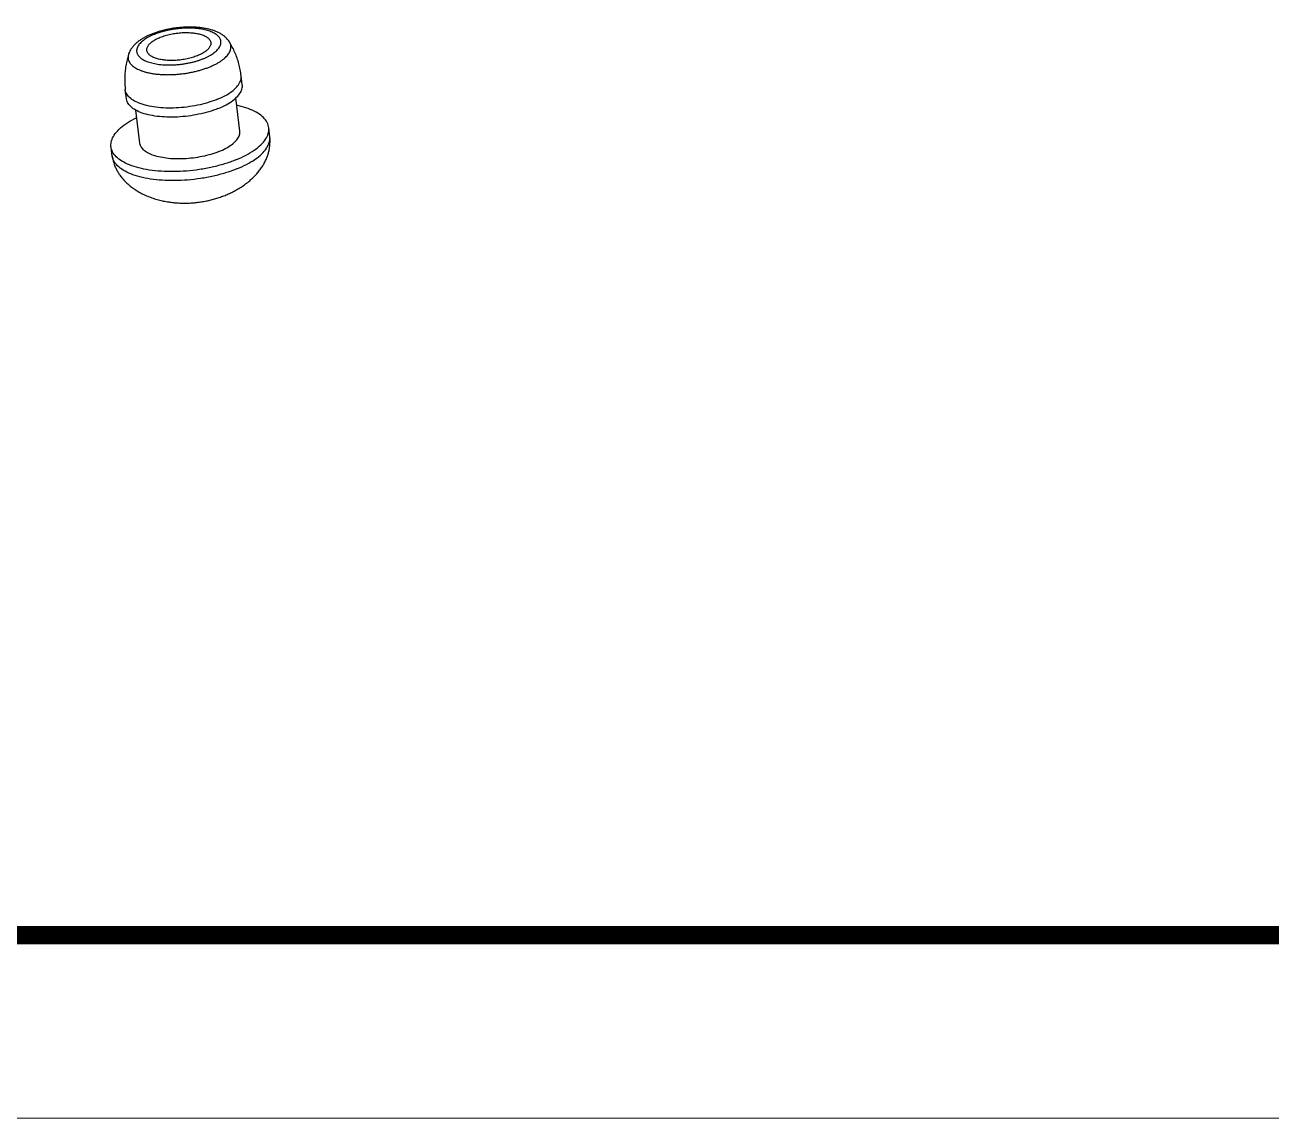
# Model space of a CAD drawing. Header units: millimetres. Extents: x 2099 to 2627, y -288 to 79.
# Drawn here: x 2316.8 to 2378.8, y -287.8 to -233.4 of the extents above; entities that cross this region are included whole.
import ezdxf

# ---------------------------------------------------------------- set-up
doc = ezdxf.new("R2010")
doc.units = ezdxf.units.MM
doc.layers.add('02___PRT_ALL_AXES', color=7, linetype='Continuous')
doc.layers.add('from', color=7, linetype='Continuous', lineweight=13)

msp = doc.modelspace()

# ---------------------------------------------------------------- linework, layer by layer
at = {"color": 7, "linetype": 'Continuous'}
for points, start_tangent, end_tangent in [([(2323.149, -233.905), (2322.978, -233.979), (2322.814, -234.06), (2322.659, -234.15), (2322.514, -234.248), (2322.383, -234.353), (2322.268, -234.464), (2322.172, -234.577), (2322.096, -234.689), (2322.039, -234.8), (2321.997, -234.91)], (-0.927618, -0.373531), (-0.299796, -0.954003)), ([(2323.28, -233.918), (2323.14, -233.979), (2323.009, -234.043), (2322.889, -234.111), (2322.781, -234.182), (2322.685, -234.255), (2322.602, -234.331), (2322.532, -234.407), (2322.477, -234.485), (2322.436, -234.562), (2322.41, -234.64), (2322.399, -234.716), (2322.404, -234.792), (2322.423, -234.865), (2322.457, -234.936), (2322.506, -235.004), (2322.569, -235.068), (2322.646, -235.129), (2322.737, -235.185), (2322.84, -235.236), (2322.955, -235.282), (2323.081, -235.323), (2323.217, -235.358), (2323.362, -235.387), (2323.516, -235.41), (2323.677, -235.426), (2323.843, -235.436), (2324.014, -235.439), (2324.189, -235.436), (2324.366, -235.426), (2324.544, -235.409), (2324.721, -235.387), (2324.897, -235.357), (2325.07, -235.322), (2325.239, -235.282), (2325.402, -235.235), (2325.559, -235.184), (2325.708, -235.128)], (-0.927618, -0.373531), (0.927618, 0.373531)), ([(2327.012, -234.297), (2326.945, -234.201), (2326.861, -234.106), (2326.758, -234.014), (2326.636, -233.926), (2326.496, -233.846), (2326.341, -233.776), (2326.176, -233.716), (2326.003, -233.667), (2325.823, -233.628), (2325.639, -233.598), (2325.451, -233.576), (2325.259, -233.563), (2325.065, -233.558), (2324.868, -233.56), (2324.67, -233.57), (2324.472, -233.588), (2324.274, -233.612), (2324.078, -233.644), (2323.884, -233.682), (2323.694, -233.727), (2323.507, -233.78), (2323.325, -233.839), (2323.149, -233.905)], (-0.520632, 0.853781), (-0.927618, -0.373531)), ([(2325.708, -235.128), (2325.849, -235.067), (2325.979, -235.003), (2326.099, -234.935), (2326.208, -234.864), (2326.304, -234.791), (2326.387, -234.716), (2326.456, -234.639), (2326.512, -234.562), (2326.552, -234.484), (2326.578, -234.407), (2326.589, -234.33), (2326.585, -234.255), (2326.566, -234.181), (2326.532, -234.111), (2326.483, -234.043), (2326.42, -233.978), (2326.343, -233.918), (2326.252, -233.862), (2326.149, -233.81), (2326.034, -233.764), (2325.908, -233.724), (2325.772, -233.689), (2325.626, -233.66), (2325.473, -233.637), (2325.312, -233.621), (2325.146, -233.611), (2324.974, -233.607), (2324.8, -233.611), (2324.623, -233.621), (2324.445, -233.637), (2324.267, -233.66), (2324.092, -233.689), (2323.919, -233.724), (2323.75, -233.765), (2323.586, -233.811), (2323.429, -233.862), (2323.28, -233.918)], (0.927618, 0.373531), (-0.927618, -0.373531)), ([(2323.573, -234.064), (2323.693, -234.019), (2323.819, -233.978), (2323.951, -233.942), (2324.087, -233.91), (2324.227, -233.883), (2324.368, -233.861), (2324.511, -233.845), (2324.653, -233.834), (2324.795, -233.829), (2324.933, -233.829), (2325.069, -233.835), (2325.199, -233.846), (2325.324, -233.863), (2325.442, -233.885), (2325.553, -233.912), (2325.655, -233.944), (2325.748, -233.981), (2325.831, -234.022), (2325.903, -234.068), (2325.963, -234.116), (2326.012, -234.169), (2326.048, -234.224), (2326.072, -234.281), (2326.083, -234.329)], (0.927618, 0.373531), (0.121574, -0.992582)), ([(2322.906, -234.717), (2322.905, -234.706), (2322.906, -234.645), (2322.921, -234.583), (2322.948, -234.521), (2322.987, -234.459), (2323.039, -234.397), (2323.102, -234.336), (2323.176, -234.277), (2323.261, -234.22), (2323.356, -234.165), (2323.461, -234.113), (2323.573, -234.064)], (-0.121554, 0.992585), (0.927618, 0.373531)), ([(2326.083, -234.329), (2326.084, -234.34), (2326.082, -234.401), (2326.068, -234.463), (2326.041, -234.525), (2326.002, -234.588), (2325.95, -234.649), (2325.887, -234.71), (2325.812, -234.769), (2325.727, -234.827), (2325.632, -234.882), (2325.528, -234.934), (2325.416, -234.982)], (0.121574, -0.992582), (-0.927618, -0.373531)), ([(2326.01, -235.542), (2326.172, -235.472), (2326.325, -235.398), (2326.465, -235.32), (2326.593, -235.239), (2326.708, -235.154), (2326.808, -235.068), (2326.894, -234.98), (2326.964, -234.89), (2327.019, -234.801), (2327.057, -234.711), (2327.079, -234.621), (2327.084, -234.533), (2327.073, -234.447), (2327.046, -234.363), (2327.012, -234.297)], (0.927618, 0.373531), (-0.52057, 0.853819)), ([(2321.997, -234.91), (2321.978, -234.988), (2321.973, -235.076), (2321.984, -235.162), (2322.012, -235.246), (2322.056, -235.327), (2322.116, -235.405), (2322.191, -235.479), (2322.282, -235.549), (2322.387, -235.613), (2322.507, -235.673), (2322.639, -235.726), (2322.784, -235.774), (2322.94, -235.816), (2323.106, -235.851), (2323.281, -235.879), (2323.465, -235.9), (2323.655, -235.914), (2323.851, -235.921), (2324.052, -235.921), (2324.256, -235.913), (2324.461, -235.898), (2324.667, -235.877), (2324.872, -235.848), (2325.074, -235.812), (2325.274, -235.77), (2325.468, -235.722), (2325.656, -235.667), (2325.837, -235.607), (2326.01, -235.542)], (-0.299711, -0.95403), (0.927618, 0.373531)), ([(2325.416, -234.982), (2325.296, -235.027), (2325.169, -235.068), (2325.038, -235.104), (2324.901, -235.136), (2324.762, -235.163), (2324.62, -235.185), (2324.478, -235.201), (2324.335, -235.212), (2324.194, -235.218), (2324.055, -235.217), (2323.92, -235.212), (2323.79, -235.2), (2323.665, -235.184), (2323.546, -235.161), (2323.436, -235.134), (2323.334, -235.102), (2323.241, -235.065), (2323.158, -235.024), (2323.086, -234.979), (2323.026, -234.93), (2322.977, -234.878), (2322.94, -234.823), (2322.916, -234.765), (2322.906, -234.717)], (-0.927618, -0.373531), (-0.121554, 0.992585))]:
    msp.add_spline(points, degree=3, dxfattribs=dict(at, start_tangent=start_tangent, end_tangent=end_tangent))
at = {"layer": '02___PRT_ALL_AXES', "color": 7, "linetype": 'Continuous'}
for p, q in [((2327.648, -236.423), (2327.593, -235.973)), ((2321.891, -237.127), (2321.836, -236.676)), ((2327.526, -238.724), (2327.325, -237.075)), ((2322.563, -239.33), (2322.362, -237.683)), ((2329.013, -239.013), (2328.967, -238.561)), ((2321.189, -239.968), (2321.125, -239.519))]:
    msp.add_line(p, q, dxfattribs=at)
for centre, radius, start, end in [((2328.35, -239.081), 0.667, 5.69809, 5.90572), ((2323.171, -239.713), 1.999, 186.96487, 187.34833), ((2321.866, -239.871), 0.684, 188.17833, 188.42931)]:
    msp.add_arc(centre, radius, start, end, dxfattribs=at)
for points, start_tangent, end_tangent in [([(2327.593, -235.973), (2327.546, -235.677), (2327.478, -235.384), (2327.39, -235.098), (2327.281, -234.818), (2327.153, -234.548), (2327.012, -234.297)], (-0.121257, 0.992621), (-0.520632, 0.853781)), ([(2321.997, -234.91), (2321.92, -235.186), (2321.861, -235.477), (2321.823, -235.774), (2321.806, -236.074), (2321.81, -236.375), (2321.836, -236.676)], (-0.299796, -0.954003), (0.121257, -0.992621)), ([(2326.384, -237.157), (2326.788, -236.969), (2327.12, -236.759), (2327.371, -236.534), (2327.531, -236.302), (2327.596, -236.071), (2327.593, -235.973)], (0.927618, 0.373531), (-0.122676, 0.992447)), ([(2326.439, -237.607), (2326.843, -237.419), (2327.175, -237.209), (2327.426, -236.984), (2327.586, -236.752), (2327.651, -236.521), (2327.648, -236.423)], (0.927618, 0.373531), (-0.122599, 0.992456)), ([(2326.384, -237.157), (2325.924, -237.316), (2325.423, -237.442), (2324.897, -237.53), (2324.366, -237.577), (2323.846, -237.581), (2323.356, -237.542), (2322.912, -237.462), (2322.529, -237.343), (2322.221, -237.19), (2321.998, -237.007), (2321.867, -236.801), (2321.836, -236.676)], (-0.927618, -0.373531), (-0.122676, 0.992447)), ([(2326.439, -237.607), (2325.979, -237.767), (2325.478, -237.892), (2324.952, -237.98), (2324.421, -238.027), (2323.901, -238.031), (2323.411, -237.993), (2322.967, -237.913), (2322.584, -237.794), (2322.276, -237.64), (2322.053, -237.457), (2321.922, -237.251), (2321.891, -237.127)], (-0.927618, -0.373531), (-0.122599, 0.992456)), ([(2328.967, -238.561), (2328.889, -238.302), (2328.705, -238.056), (2328.421, -237.836), (2328.046, -237.649), (2327.588, -237.499), (2327.372, -237.448)], (-0.102849, 0.994697), (-0.978055, 0.208345)), ([(2321.125, -239.519), (2321.122, -239.486), (2321.15, -239.207), (2321.284, -238.924), (2321.521, -238.644), (2321.854, -238.373), (2322.274, -238.121), (2322.405, -238.055)], (-0.142107, 0.989851), (0.899162, 0.437615)), ([(2326.484, -239.744), (2326.832, -239.582), (2327.118, -239.401), (2327.335, -239.207), (2327.473, -239.007), (2327.528, -238.808), (2327.526, -238.724)], (0.927618, 0.373531), (-0.122599, 0.992456)), ([(2327.319, -240.16), (2327.815, -239.932), (2328.235, -239.68), (2328.568, -239.41), (2328.805, -239.129), (2328.939, -238.846), (2328.968, -238.568), (2328.967, -238.561)], (0.927618, 0.373531), (-0.102849, 0.994697)), ([(2327.319, -240.16), (2326.761, -240.357), (2326.157, -240.517), (2325.522, -240.637), (2324.874, -240.712), (2324.231, -240.742), (2323.61, -240.725), (2323.028, -240.662), (2322.501, -240.554), (2322.043, -240.405), (2321.668, -240.217), (2321.384, -239.998), (2321.2, -239.752), (2321.125, -239.519)], (-0.927618, -0.373531), (-0.142107, 0.989851)), ([(2326.484, -239.744), (2326.087, -239.882), (2325.655, -239.99), (2325.202, -240.066), (2324.744, -240.106), (2324.296, -240.11), (2323.873, -240.076), (2323.49, -240.007), (2323.161, -239.905), (2322.895, -239.773), (2322.703, -239.615), (2322.59, -239.437), (2322.563, -239.33)], (-0.927618, -0.373531), (-0.122599, 0.992456)), ([(2326.793, -241.92), (2327.006, -241.828), (2327.237, -241.714), (2327.472, -241.582), (2327.701, -241.434), (2327.916, -241.273), (2328.111, -241.106), (2328.284, -240.936), (2328.438, -240.762), (2328.573, -240.586), (2328.688, -240.407), (2328.786, -240.229), (2328.866, -240.05), (2328.93, -239.871), (2328.977, -239.693), (2329.008, -239.516), (2329.024, -239.34), (2329.025, -239.166), (2329.013, -239.013)], (0.927619, 0.373528), (-0.114608, 0.993411)), ([(2327.369, -240.608), (2327.864, -240.381), (2328.283, -240.129), (2328.615, -239.86), (2328.852, -239.58), (2328.986, -239.297), (2329.014, -239.019), (2329.013, -239.015)], (0.927618, 0.373531), (-0.099286, 0.995059)), ([(2321.189, -239.968), (2321.215, -240.124), (2321.26, -240.298), (2321.32, -240.469), (2321.397, -240.637), (2321.49, -240.802), (2321.599, -240.964), (2321.727, -241.122), (2321.872, -241.276), (2322.036, -241.423), (2322.218, -241.564), (2322.42, -241.698), (2322.64, -241.822), (2322.884, -241.937), (2323.147, -242.04), (2323.416, -242.125), (2323.678, -242.19), (2323.931, -242.238), (2324.178, -242.272), (2324.422, -242.294), (2324.665, -242.305), (2324.907, -242.304), (2325.148, -242.293), (2325.387, -242.271), (2325.625, -242.239), (2325.862, -242.197), (2326.097, -242.144), (2326.332, -242.08), (2326.565, -242.005), (2326.793, -241.92)], (0.127901, -0.991787), (0.927618, 0.373531)), ([(2327.369, -240.608), (2326.812, -240.804), (2326.209, -240.964), (2325.576, -241.083), (2324.929, -241.159), (2324.287, -241.189), (2323.668, -241.172), (2323.087, -241.109), (2322.561, -241.001), (2322.105, -240.852), (2321.73, -240.665), (2321.447, -240.446), (2321.264, -240.2), (2321.19, -239.971)], (-0.927618, -0.373531), (-0.146588, 0.989198))]:
    msp.add_spline(points, degree=3, dxfattribs=dict(at, start_tangent=start_tangent, end_tangent=end_tangent))
at = {"layer": 'from'}
msp.add_lwpolyline([(2099.353, -287.775), (2626.679, -287.775), (2626.679, 78.669), (2099.353, 78.669)], close=True, dxfattribs=at)
at = {"layer": 'from', "const_width": 0.909}
msp.add_lwpolyline([(2108.441, -278.687), (2108.441, 69.581), (2617.591, 69.581), (2617.591, -278.687), (2108.441, -278.687)], dxfattribs=at)

doc.saveas('drawing.dxf')
